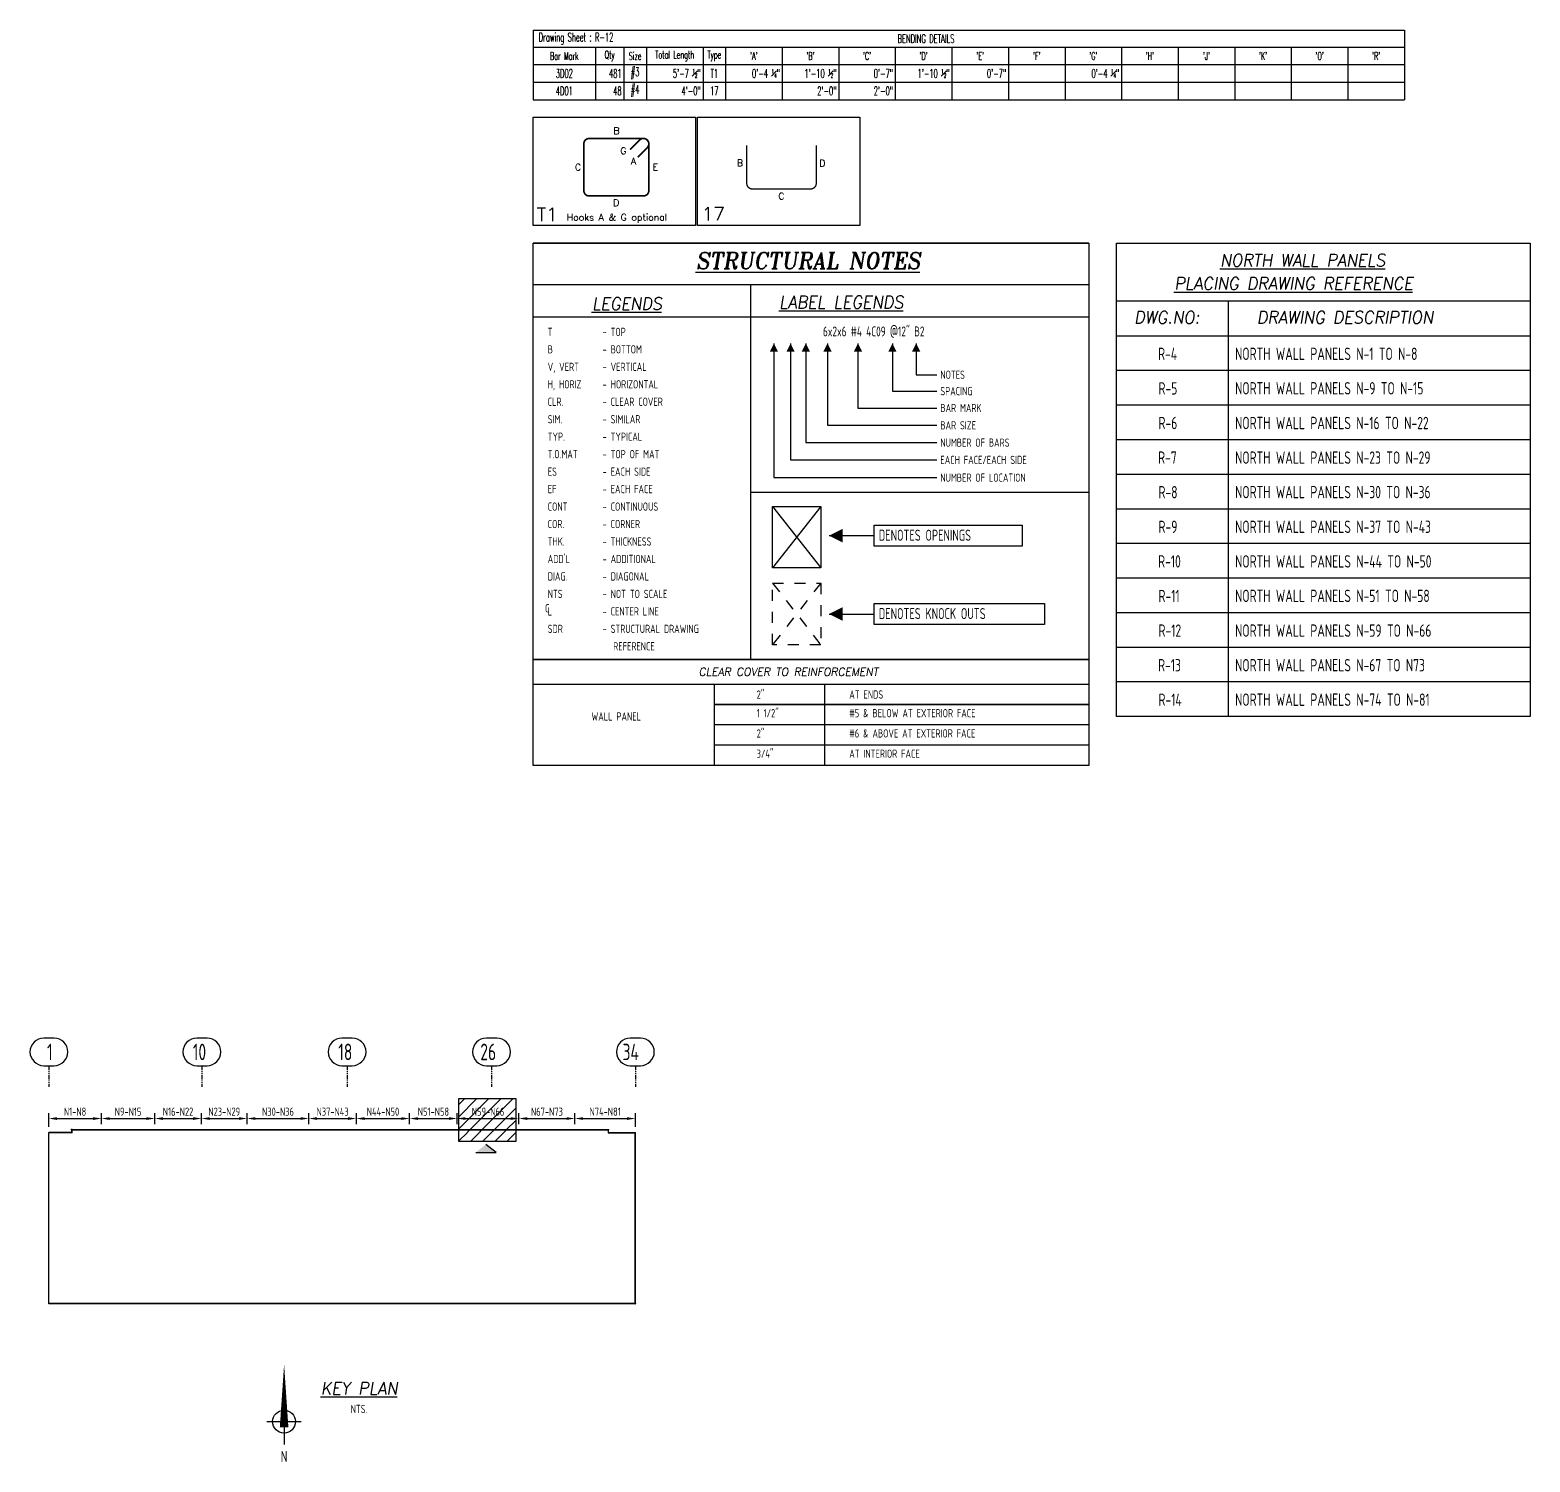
# Model space of a CAD drawing. Header units: inches. Extents: x -3675 to 33171, y -2273 to 1837.
# Drawn here: x 32372.3 to 32781.6, y 351.1 to 741.6 of the extents above; entities that cross this region are included whole.
import ezdxf
from ezdxf.enums import TextEntityAlignment as Align

# ---------------------------------------------------------------- set-up
doc = ezdxf.new("R2010")
doc.units = ezdxf.units.IN
doc.header["$MEASUREMENT"] = 0
doc.linetypes.add('HIDDEN', pattern=[6, 3, -3])
doc.linetypes.add('PHANTOM', pattern=[2.5, 1.25, -0.25, 0.25, -0.25, 0.25, -0.25])
doc.layers.get('0').update_dxf_attribs({"linetype": 'CONTINUOUS'})
doc.layers.get('Defpoints').update_dxf_attribs({"linetype": 'CONTINUOUS'})
for name, color, linetype in [('0-25', 7, 'CONTINUOUS'), ('0-25TEXT', 7, 'CONTINUOUS'), ('0-35', 3, 'CONTINUOUS'), ('0-35TEXT', 3, 'CONTINUOUS'), ('0-50', 10, 'CONTINUOUS'), ('BARLIST', 7, 'CONTINUOUS'), ('CADS-BAR-SKETCH', 7, 'CONTINUOUS'), ('GRID', 8, 'PHANTOM'), ('Hatch', 253, 'CONTINUOUS'), ('Hgblock', 7, 'CONTINUOUS'), ('hidden', 7, 'HIDDEN')]:
    doc.layers.add(name, color=color, linetype=linetype)
doc.styles.add('AR', font='ARCHQUIK.shx', dxfattribs={"width": 0.8})
doc.styles.add('ROMANS', font='romans.shx', dxfattribs={"width": 0.57})
doc.styles.add('ROMANT', font='romant')
doc.dimstyles.new('CADS_DIM_48', dxfattribs={"dimscale": 48, "dimtxt": 0.09375, "dimasz": 0.09375, "dimexe": 0.0625, "dimexo": 0.0625, "dimgap": 0.09375, "dimtad": 0, "dimtih": 1, "dimtoh": 1, "dimzin": 1, "dimdsep": 46, "dimlunit": 4, "dimtxsty": 'AR', "dimblk": 'CLOSED', "dimcen": 0.1875, "dimadec": 0, "dimazin": 0, "dimtfac": 1, "dimtofl": 0, "dimtmove": 0, "dimatfit": 1, "dimldrblk": 'DOTBLANK', "dimfxl": 1, "dimtzin": 0, "dimarcsym": 0})

# ---------------------------------------------------------------- blocks, each defined once
blk = doc.blocks.new('*D3142')
at = {"layer": '0-35', "color": 0, "lineweight": -2, "transparency": 16777216}
for p, q in [((32377.38, 442.46), (32377.38, 446.25)), ((32391.76, 443.24), (32391.76, 446.25)), ((32379.63, 444.75), (32389.51, 444.75))]:
    blk.add_line(p, q, dxfattribs=at)
at = {"layer": '0-35', "color": 0, "transparency": 16777216}
for points in [[(32379.63, 445.12), (32379.63, 444.37), (32377.38, 444.75)], [(32389.51, 445.12), (32389.51, 444.37), (32391.76, 444.75)]]:
    blk.add_solid(points, dxfattribs=at)
at = {"layer": 'Defpoints', "color": 0, "transparency": 16777216}
for p in [(32391.76, 444.75), (32377.38, 440.96), (32391.76, 441.74)]:
    blk.add_point(p, dxfattribs=at)
at = {"layer": '0-35', "color": 0, "transparency": 16777216, "insert": (32384.57, 446.62), "char_height": 2.25, "attachment_point": 5, "style": 'AR'}
blk.add_mtext('N1-N8', dxfattribs=at)
blk = doc.blocks.new('_DotBlank')
at = {"layer": '0-35', "color": 0, "lineweight": -2}
blk.add_line((-0.5, 0), (-1, 0), dxfattribs=at)
blk.add_circle((0, 0), 0.5, dxfattribs=at)
blk = doc.blocks.new('*D3143')
at = {"layer": '0-35', "color": 0, "lineweight": -2, "transparency": 16777216}
for p, q in [((32391.76, 443.24), (32391.76, 446.25)), ((32406.31, 443.24), (32406.31, 446.25)), ((32394.01, 444.75), (32404.06, 444.75))]:
    blk.add_line(p, q, dxfattribs=at)
at = {"layer": '0-35', "color": 0, "transparency": 16777216}
for points in [[(32394.01, 445.12), (32394.01, 444.37), (32391.76, 444.75)], [(32404.06, 445.12), (32404.06, 444.37), (32406.31, 444.75)]]:
    blk.add_solid(points, dxfattribs=at)
at = {"layer": 'Defpoints', "color": 0, "transparency": 16777216}
for p in [(32406.31, 444.75), (32391.76, 441.74), (32406.31, 441.74)]:
    blk.add_point(p, dxfattribs=at)
at = {"layer": '0-35', "color": 0, "transparency": 16777216, "insert": (32399.03, 446.62), "char_height": 2.25, "attachment_point": 5, "style": 'AR'}
blk.add_mtext('N9-N15', dxfattribs=at)
blk = doc.blocks.new('*D3144')
at = {"layer": '0-35', "color": 0, "lineweight": -2, "transparency": 16777216}
for p, q in [((32406.31, 443.24), (32406.31, 446.25)), ((32419.05, 443.24), (32419.05, 446.25)), ((32408.56, 444.75), (32416.8, 444.75))]:
    blk.add_line(p, q, dxfattribs=at)
at = {"layer": '0-35', "color": 0, "transparency": 16777216}
for points in [[(32408.56, 445.12), (32408.56, 444.37), (32406.31, 444.75)], [(32416.8, 445.12), (32416.8, 444.37), (32419.05, 444.75)]]:
    blk.add_solid(points, dxfattribs=at)
at = {"layer": 'Defpoints', "color": 0, "transparency": 16777216}
for p in [(32419.05, 444.75), (32406.31, 441.74), (32419.05, 441.74)]:
    blk.add_point(p, dxfattribs=at)
at = {"layer": '0-35', "color": 0, "transparency": 16777216, "insert": (32412.68, 446.62), "char_height": 2.25, "attachment_point": 5, "style": 'AR'}
blk.add_mtext('N16-N22', dxfattribs=at)
blk = doc.blocks.new('*D3145')
at = {"layer": '0-35', "color": 0, "lineweight": -2, "transparency": 16777216}
for p, q in [((32419.05, 443.24), (32419.05, 446.25)), ((32431.52, 443.24), (32431.52, 446.25)), ((32421.3, 444.75), (32429.27, 444.75))]:
    blk.add_line(p, q, dxfattribs=at)
at = {"layer": '0-35', "color": 0, "transparency": 16777216}
for points in [[(32421.3, 445.12), (32421.3, 444.37), (32419.05, 444.75)], [(32429.27, 445.12), (32429.27, 444.37), (32431.52, 444.75)]]:
    blk.add_solid(points, dxfattribs=at)
at = {"layer": 'Defpoints', "color": 0, "transparency": 16777216}
for p in [(32431.52, 444.75), (32419.05, 441.74), (32431.52, 441.74)]:
    blk.add_point(p, dxfattribs=at)
at = {"layer": '0-35', "color": 0, "transparency": 16777216, "insert": (32425.28, 446.62), "char_height": 2.25, "attachment_point": 5, "style": 'AR'}
blk.add_mtext('N23-N29', dxfattribs=at)
blk = doc.blocks.new('*D3146')
at = {"layer": '0-35', "color": 0, "lineweight": -2, "transparency": 16777216}
for p, q in [((32431.52, 443.24), (32431.52, 446.25)), ((32448.38, 443.24), (32448.38, 446.25)), ((32433.77, 444.75), (32446.13, 444.75))]:
    blk.add_line(p, q, dxfattribs=at)
at = {"layer": '0-35', "color": 0, "transparency": 16777216}
for points in [[(32433.77, 445.12), (32433.77, 444.37), (32431.52, 444.75)], [(32446.13, 445.12), (32446.13, 444.37), (32448.38, 444.75)]]:
    blk.add_solid(points, dxfattribs=at)
at = {"layer": 'Defpoints', "color": 0, "transparency": 16777216}
for p in [(32448.38, 444.75), (32431.52, 441.74), (32448.38, 441.74)]:
    blk.add_point(p, dxfattribs=at)
at = {"layer": '0-35', "color": 0, "transparency": 16777216, "insert": (32439.95, 446.62), "char_height": 2.25, "attachment_point": 5, "style": 'AR'}
blk.add_mtext('N30-N36', dxfattribs=at)
blk = doc.blocks.new('*D3147')
at = {"layer": '0-35', "color": 0, "lineweight": -2, "transparency": 16777216}
for p, q in [((32448.38, 443.24), (32448.38, 446.25)), ((32461.33, 443.24), (32461.33, 446.25)), ((32450.63, 444.75), (32459.08, 444.75))]:
    blk.add_line(p, q, dxfattribs=at)
at = {"layer": '0-35', "color": 0, "transparency": 16777216}
for points in [[(32450.63, 445.12), (32450.63, 444.37), (32448.38, 444.75)], [(32459.08, 445.12), (32459.08, 444.37), (32461.33, 444.75)]]:
    blk.add_solid(points, dxfattribs=at)
at = {"layer": 'Defpoints', "color": 0, "transparency": 16777216}
for p in [(32461.33, 444.75), (32448.38, 441.74), (32461.33, 441.74)]:
    blk.add_point(p, dxfattribs=at)
at = {"layer": '0-35', "color": 0, "transparency": 16777216, "insert": (32454.85, 446.62), "char_height": 2.25, "attachment_point": 5, "style": 'AR'}
blk.add_mtext('N37-N43', dxfattribs=at)
blk = doc.blocks.new('*D3148')
at = {"layer": '0-35', "color": 0, "lineweight": -2, "transparency": 16777216}
for p, q in [((32461.33, 443.24), (32461.33, 446.25)), ((32475.88, 443.24), (32475.88, 446.25)), ((32463.58, 444.75), (32473.63, 444.75))]:
    blk.add_line(p, q, dxfattribs=at)
at = {"layer": '0-35', "color": 0, "transparency": 16777216}
for points in [[(32463.58, 445.12), (32463.58, 444.37), (32461.33, 444.75)], [(32473.63, 445.12), (32473.63, 444.37), (32475.88, 444.75)]]:
    blk.add_solid(points, dxfattribs=at)
at = {"layer": 'Defpoints', "color": 0, "transparency": 16777216}
for p in [(32475.88, 444.75), (32461.33, 441.74), (32475.88, 441.74)]:
    blk.add_point(p, dxfattribs=at)
at = {"layer": '0-35', "color": 0, "transparency": 16777216, "insert": (32468.6, 446.62), "char_height": 2.25, "attachment_point": 5, "style": 'AR'}
blk.add_mtext('N44-N50', dxfattribs=at)
blk = doc.blocks.new('*D3149')
at = {"layer": '0-35', "color": 0, "lineweight": -2, "transparency": 16777216}
for p, q in [((32475.88, 443.24), (32475.88, 446.25)), ((32488.83, 443.24), (32488.83, 446.25)), ((32478.13, 444.75), (32486.58, 444.75))]:
    blk.add_line(p, q, dxfattribs=at)
at = {"layer": '0-35', "color": 0, "transparency": 16777216}
for points in [[(32478.13, 445.12), (32478.13, 444.37), (32475.88, 444.75)], [(32486.58, 445.12), (32486.58, 444.37), (32488.83, 444.75)]]:
    blk.add_solid(points, dxfattribs=at)
at = {"layer": 'Defpoints', "color": 0, "transparency": 16777216}
for p in [(32488.83, 444.75), (32475.88, 441.74), (32488.83, 441.74)]:
    blk.add_point(p, dxfattribs=at)
at = {"layer": '0-35', "color": 0, "transparency": 16777216, "insert": (32482.36, 446.62), "char_height": 2.25, "attachment_point": 5, "style": 'AR'}
blk.add_mtext('N51-N58', dxfattribs=at)
blk = doc.blocks.new('*D3150')
at = {"layer": '0-35', "color": 0, "lineweight": -2, "transparency": 16777216}
for p, q in [((32488.83, 443.24), (32488.83, 446.25)), ((32505.7, 443.25), (32505.7, 446.25)), ((32491.08, 444.75), (32503.45, 444.75))]:
    blk.add_line(p, q, dxfattribs=at)
at = {"layer": '0-35', "color": 0, "transparency": 16777216}
for points in [[(32491.08, 445.12), (32491.08, 444.37), (32488.83, 444.75)], [(32503.45, 445.12), (32503.45, 444.37), (32505.7, 444.75)]]:
    blk.add_solid(points, dxfattribs=at)
at = {"layer": 'Defpoints', "color": 0, "transparency": 16777216}
for p in [(32505.7, 444.75), (32488.83, 441.74), (32505.7, 441.75)]:
    blk.add_point(p, dxfattribs=at)
at = {"layer": '0-35', "color": 0, "transparency": 16777216, "insert": (32497.27, 446.62), "char_height": 2.25, "attachment_point": 5, "style": 'AR'}
blk.add_mtext('N59-N66', dxfattribs=at)
blk = doc.blocks.new('*D3151')
at = {"layer": '0-35', "color": 0, "lineweight": -2, "transparency": 16777216}
for p, q in [((32505.7, 443.25), (32505.7, 446.25)), ((32520.96, 443.24), (32520.96, 446.25)), ((32507.95, 444.75), (32518.71, 444.75))]:
    blk.add_line(p, q, dxfattribs=at)
at = {"layer": '0-35', "color": 0, "transparency": 16777216}
for points in [[(32507.95, 445.12), (32507.95, 444.37), (32505.7, 444.75)], [(32518.71, 445.12), (32518.71, 444.37), (32520.96, 444.75)]]:
    blk.add_solid(points, dxfattribs=at)
at = {"layer": 'Defpoints', "color": 0, "transparency": 16777216}
for p in [(32520.96, 444.75), (32505.7, 441.75), (32520.96, 441.74)]:
    blk.add_point(p, dxfattribs=at)
at = {"layer": '0-35', "color": 0, "transparency": 16777216, "insert": (32513.33, 446.62), "char_height": 2.25, "attachment_point": 5, "style": 'AR'}
blk.add_mtext('N67-N73', dxfattribs=at)
blk = doc.blocks.new('*U3043')
at = {"layer": 'Hgblock', "color": 3}
for p, q in [((-0.375, 0), (0.375, 0)), ((0, 0), (0, -0.5))]:
    blk.add_line(p, q, dxfattribs=at)
blk.add_lwpolyline([(0, 1.25, 0, 0.187, 0), (0, -0.125, 0.187, 0.187, 0)], format="xyseb", dxfattribs=at)
blk.add_circle((0, 0), 0.25, dxfattribs=at)
at = {"layer": 'Hgblock', "color": 3, "style": 'AR', "width": 0.8}
blk.add_text('N', height=0.244, dxfattribs=at).set_placement((0, -0.761), align=Align.MIDDLE)
blk = doc.blocks.new('*D3152')
at = {"layer": '0-35', "color": 0, "lineweight": -2, "transparency": 16777216}
for p, q in [((32520.96, 443.25), (32520.96, 446.25)), ((32537.47, 442.46), (32537.47, 446.25)), ((32523.21, 444.75), (32535.22, 444.75))]:
    blk.add_line(p, q, dxfattribs=at)
at = {"layer": '0-35', "color": 0, "transparency": 16777216}
for points in [[(32523.21, 445.12), (32523.21, 444.37), (32520.96, 444.75)], [(32535.22, 445.12), (32535.22, 444.37), (32537.47, 444.75)]]:
    blk.add_solid(points, dxfattribs=at)
at = {"layer": 'Defpoints', "color": 0, "transparency": 16777216}
for p in [(32537.47, 444.75), (32520.96, 441.75), (32537.47, 440.96)]:
    blk.add_point(p, dxfattribs=at)
at = {"layer": '0-35', "color": 0, "transparency": 16777216, "insert": (32529.22, 446.62), "char_height": 2.25, "attachment_point": 5, "style": 'AR'}
blk.add_mtext('N74-N81', dxfattribs=at)
blk = doc.blocks.new('leadrblk')
blk.add_lwpolyline([(0, 0, 0, 1, 0), (1, 0, 1, 1, 0)], format="xyseb")
blk = doc.blocks.new('A$C2A293661')
at = {"layer": '0-35TEXT', "style": 'AR', "width": 0.8}
for s, p in [('C', (-0.72, 0.84)), ('L', (0, 0))]:
    blk.add_text(s, height=2.25, dxfattribs=at).set_placement(p)
blk = doc.blocks.new('*T3257')
at = {"layer": 'BARLIST', "color": 0, "linetype": 'ByBlock', "lineweight": -2, "transparency": 16777216}
for p, q in [((0, 0), (237.77, 0)), ((0, 0), (0, -19.01)), ((237.77, 0), (237.77, -19.01)), ((0, -4.72), (237.77, -4.72)), ((17.01, -4.72), (17.01, -19.01)), ((24.73, -4.72), (24.73, -19.01)), ((30.91, -4.72), (30.91, -19.01)), ((46.35, -4.72), (46.35, -19.01)), ((52.52, -4.72), (52.52, -19.01)), ((67.96, -4.72), (67.96, -19.01)), ((83.4, -4.72), (83.4, -19.01)), ((98.83, -4.72), (98.83, -19.01)), ((114.27, -4.72), (114.27, -19.01)), ((129.71, -4.72), (129.71, -19.01)), ((145.15, -4.72), (145.15, -19.01)), ((160.58, -4.72), (160.58, -19.01)), ((176.02, -4.72), (176.02, -19.01)), ((191.46, -4.72), (191.46, -19.01)), ((206.89, -4.72), (206.89, -19.01)), ((222.33, -4.72), (222.33, -19.01)), ((0, -9.45), (237.77, -9.45)), ((0, -14.23), (237.77, -14.23)), ((0, -19.01), (237.77, -19.01))]:
    blk.add_line(p, q, dxfattribs=at)
at = {"layer": 'BARLIST', "color": 0, "transparency": 16777216, "style": 'ROMANS'}
for s, insert, char_height, width, attachment_point in [(' Drawing Sheet : R-12', (0.59, -2.36), 2.3622, 97.6535, 4), ('BENDING DETAILS', (99.43, -2.36), 2.3622, 137.752, 4), ('Bar Mark', (8.5, -7.09), 2.126, 15.8268, 5), ('Qty', (20.87, -7.09), 2.126, 6.5433, 5), ('Size', (27.82, -7.09), 2.126, 4.9961, 5), ('Total Length', (38.63, -7.09), 2.126, 14.2559, 5), ('Type', (49.44, -7.09), 2.126, 4.9961, 5), ("'A'", (60.24, -7.09), 2.126, 14.2559, 5), ("'B'", (75.68, -7.09), 2.126, 14.2559, 5), ("'C'", (91.12, -7.09), 2.126, 14.2559, 5), ("'D'", (106.55, -7.09), 2.126, 14.2559, 5), ("'E'", (121.99, -7.09), 2.126, 14.2559, 5), ("'F'", (137.43, -7.09), 2.126, 14.2559, 5), ("'G'", (152.86, -7.09), 2.126, 14.2559, 5), ("'H'", (168.3, -7.09), 2.126, 14.2559, 5), ("'J'", (183.74, -7.09), 2.126, 14.2559, 5), ("'K'", (199.18, -7.09), 2.126, 14.2559, 5), ("'O'", (214.61, -7.09), 2.126, 14.2559, 5), ("'R'", (230.05, -7.09), 2.126, 14.2559, 5), ('3D02', (8.5, -11.84), 2.362, 15.8268, 5), ('481', (24.14, -11.84), 2.362, 6.5433, 6), ('#3', (27.82, -11.84), 2.362, 4.9961, 5), ('5\'-7 {\\H0.5x;\\S1#2;}"', (45.76, -11.84), 2.3622, 14.2559, 6), ('T1', (49.44, -11.84), 2.362, 4.9961, 5), ('0\'-4 {\\H0.5x;\\S1#4;}"', (67.37, -11.84), 2.3622, 14.2559, 6), ('1\'-10 {\\H0.5x;\\S1#2;}"', (82.81, -11.84), 2.3622, 14.2559, 6), ('0\'-7"', (98.24, -11.84), 2.362, 14.2559, 6), ('1\'-10 {\\H0.5x;\\S1#2;}"', (113.68, -11.84), 2.3622, 14.2559, 6), ('0\'-7"', (129.12, -11.84), 2.362, 14.2559, 6), ('0\'-4 {\\H0.5x;\\S1#4;}"', (159.99, -11.84), 2.3622, 14.2559, 6), ('4D01', (8.5, -16.62), 2.362, 15.8268, 5), ('48', (24.14, -16.62), 2.362, 6.5433, 6), ('#4', (27.82, -16.62), 2.362, 4.9961, 5), ('4\'-0"', (45.76, -16.62), 2.362, 14.2559, 6), ('17', (49.44, -16.62), 2.362, 4.9961, 5), ('2\'-0"', (82.81, -16.62), 2.362, 14.2559, 6), ('2\'-0"', (98.24, -16.62), 2.362, 14.2559, 6)]:
    blk.add_mtext(s, dxfattribs=dict(at, insert=insert, char_height=char_height, width=width, attachment_point=attachment_point))
blk = doc.blocks.new('T1')
at = {"layer": 'CADS-BAR-SKETCH'}
blk.add_lwpolyline([(0, 0), (0, 1), (1.5, 1), (1.5, 0)], close=True, dxfattribs=at)
at = {"layer": 'CADS-BAR-SKETCH', "const_width": 0.0156}
for points in [[(0.468, 0.754, -0.414214), (0.518, 0.804, 0.414214), (0.468, 0.754), (0.468, 0.323, 0.414214), (0.518, 0.273), (1.019, 0.273, 0.414214), (1.069, 0.323), (1.069, 0.754, 0.668179), (0.983, 0.789), (0.896, 0.702)], [(0.966, 0.631), (1.054, 0.719, 0.668179), (1.019, 0.804), (0.518, 0.804)]]:
    blk.add_lwpolyline(points, format="xyb", dxfattribs=at)
at = {"layer": 'CADS-BAR-SKETCH', "style": 'ROMANS'}
for s, height, p in [('B', 0.0625, (0.742, 0.844)), ('G', 0.0625, (0.806, 0.659)), ('C', 0.0625, (0.386, 0.508)), ('A', 0.0625, (0.903, 0.563)), ('E', 0.0625, (1.103, 0.508)), ('T1', 0.125, (0.033, 0.039)), ('D', 0.0625, (0.739, 0.179)), ('Hooks A & G optional', 0.0625, (0.311, 0.045))]:
    blk.add_text(s, height=height, dxfattribs=at).set_placement(p)
blk = doc.blocks.new('17')
at = {"layer": 'CADS-BAR-SKETCH'}
blk.add_lwpolyline([(0, 0), (0, 1), (1.5, 1), (1.5, 0)], close=True, dxfattribs=at)
at = {"layer": 'CADS-BAR-SKETCH', "const_width": 0.0125}
blk.add_lwpolyline([(0.454, 0.741), (0.454, 0.388, 0.414214), (0.504, 0.338), (1.046, 0.338, 0.414214), (1.096, 0.388), (1.096, 0.741)], format="xyb", dxfattribs=at)
at = {"layer": 'CADS-BAR-SKETCH', "style": 'ROMANS'}
for s, height, p in [('B', 0.0625, (0.363, 0.547)), ('D', 0.0625, (1.125, 0.544)), ('C', 0.0625, (0.746, 0.24)), ('17', 0.125, (0.037, 0.045))]:
    blk.add_text(s, height=height, dxfattribs=at).set_placement(p)
blk = doc.blocks.new('*T3258')
at = {"layer": 'BARLIST', "color": 0, "transparency": 16777216, "xscale": 29.52755949857756, "yscale": 29.52755949857756, "zscale": 29.52755949857756}
for name, p in [('T1', (0.3, -29.53, 0)), ('17', (45.18, -29.53, 0))]:
    blk.add_blockref(name, p, dxfattribs=at)

msp = doc.modelspace()

# ---------------------------------------------------------------- hatches: boundary and pattern name
at = {"layer": '0-25TEXT'}
msp.add_hatch(color=256, dxfattribs=at).paths.add_polyline_path([(32499.51875, 435.50548), (32496.70632, 437.66542), (32493.89389, 435.50548)])
at = {"layer": 'Hatch'}
h = msp.add_hatch(dxfattribs=at)
h.set_pattern_fill('ANSI31', color=256, scale=18.75)
h.set_pattern_definition([(45, (22476.9233, -41.0423), (-1.6572815, 1.6572815), [])])
h.paths.add_polyline_path([(32489.26208, 450.18602), (32489.26208, 440.96012), (32489.33067, 440.96012), (32495.58773, 440.96012), (32495.58773, 441.67575), (32495.38565, 441.67575), (32495.38565, 441.74434), (32504.83455, 441.74434), (32504.83455, 450.18602)])
h.paths.add_polyline_path([(32495.65633, 441.67575), (32495.65633, 440.89153), (32489.33067, 440.89153), (32489.33067, 438.50691), (32504.83455, 438.50691), (32504.83455, 441.67575)])

# ---------------------------------------------------------------- linework, layer by layer
at = {"layer": '0-25'}
for points in [[(32588.04936, 611.70306), (32574.91049, 594.90671)], [(32574.91049, 611.70306), (32588.04936, 594.90671)]]:
    msp.add_lwpolyline(points, dxfattribs=at)
at = {"layer": '0-25TEXT'}
for p, q in [((32493.89389, 435.50548), (32499.51875, 435.50548)), ((32499.51875, 435.50548), (32496.70632, 437.66542))]:
    msp.add_line(p, q, dxfattribs=at)
for points in [[(32575.27086, 656.15789), (32575.27086, 619.54895), (32619.69489, 619.54895)], [(32579.82147, 656.15789), (32579.82147, 624.38693), (32619.69489, 624.38693)], [(32583.98488, 656.15789), (32583.98488, 629.10564), (32619.69489, 629.10564)], [(32589.89101, 656.15789), (32589.89101, 633.82434), (32619.69489, 633.82434)], [(32598.21784, 656.15789), (32598.21784, 638.54305), (32619.69489, 638.54305)], [(32607.60962, 656.15789), (32607.60962, 643.14252), (32619.69489, 643.14252)], [(32614.0967, 656.15789), (32614.0967, 647.62272), (32619.69489, 647.62272)], [(32590.30825, 603.73073), (32602.60883, 603.73073)], [(32590.30825, 582.3538), (32602.60883, 582.3538)], [(32590.30825, 582.3538), (32602.60883, 582.3538)]]:
    msp.add_lwpolyline(points, dxfattribs=at)
at = {"layer": '0-35'}
for p, q in [((32377.37597, 440.96012), (32377.37597, 440.89153)), ((32383.70162, 440.96012), (32377.37597, 440.96012)), ((32377.37597, 440.89153), (32377.37597, 440.96012)), ((32377.37597, 440.96012), (32377.44457, 440.96012)), ((32377.37597, 394.21944), (32377.37597, 440.96012)), ((32383.77022, 440.89153), (32377.37597, 440.89153)), ((32377.37597, 438.82994), (32377.44457, 438.82994)), ((32377.44457, 394.21944), (32377.44457, 440.96012)), ((32379.50893, 440.96012), (32379.50893, 440.89153)), ((32381.63911, 440.96012), (32381.63911, 440.89153)), ((32383.77022, 441.74434), (32383.49954, 441.74434)), ((32383.49954, 441.74434), (32530.20019, 441.74434)), ((32383.49954, 441.67575), (32383.49954, 441.74434)), ((32383.49954, 441.74434), (32383.49954, 441.67575)), ((32383.49954, 441.67575), (32383.70162, 441.67575)), ((32383.70162, 440.96012), (32383.70162, 441.67575)), ((32383.77022, 440.89153), (32383.77022, 441.67575)), ((32383.77022, 441.67575), (32530.00182, 441.67575)), ((32383.77022, 440.89153), (32383.77022, 440.96012)), ((32385.40978, 441.74434), (32385.40978, 441.67575)), ((32385.41003, 441.74434), (32385.41003, 441.67575)), ((32387.31774, 441.74434), (32387.31774, 441.67575)), ((32387.31774, 441.74434), (32387.31774, 441.67575)), ((32389.44792, 441.74434), (32389.44792, 441.67575)), ((32389.44792, 441.74434), (32389.44792, 441.67575)), ((32391.75608, 441.74434), (32391.75608, 441.67575)), ((32394.06424, 441.74434), (32394.06424, 441.67575)), ((32396.3724, 441.74434), (32396.3724, 441.67575)), ((32398.68055, 441.74434), (32398.68055, 441.67575)), ((32399.38691, 441.74434), (32399.38691, 441.67575)), ((32401.69507, 441.74434), (32401.69507, 441.67575)), ((32404.00322, 441.74434), (32404.00322, 441.67575)), ((32406.31138, 441.74434), (32406.31138, 441.67575)), ((32408.61954, 441.74434), (32408.61954, 441.67575)), ((32409.32589, 441.74434), (32409.32589, 441.67575)), ((32411.63405, 441.74434), (32411.63405, 441.67575)), ((32413.94221, 441.74434), (32413.94221, 441.67575)), ((32416.25037, 441.74434), (32416.25037, 441.67575)), ((32418.33606, 441.74434), (32418.33606, 441.67575)), ((32419.04519, 441.74434), (32419.04519, 441.67575)), ((32421.5786, 441.74434), (32421.5786, 441.67575)), ((32421.5786, 441.67575), (32421.5786, 441.74434)), ((32423.88676, 441.67575), (32423.88676, 441.74434)), ((32426.19492, 441.67575), (32426.19492, 441.74434)), ((32428.50308, 441.67575), (32428.50308, 441.74434)), ((32429.20943, 441.67575), (32429.20943, 441.74434)), ((32431.51759, 441.67575), (32431.51759, 441.74434)), ((32433.82575, 441.67575), (32433.82575, 441.74434)), ((32436.13391, 441.67575), (32436.13391, 441.74434)), ((32438.44207, 441.67575), (32438.44207, 441.74434)), ((32439.14842, 441.67575), (32439.14842, 441.74434)), ((32441.45658, 441.67575), (32441.45658, 441.74434)), ((32443.76474, 441.67575), (32443.76474, 441.74434)), ((32446.0729, 441.67575), (32446.0729, 441.74434)), ((32448.38105, 441.67575), (32448.38105, 441.74434)), ((32449.08741, 441.67575), (32449.08741, 441.74434)), ((32451.39557, 441.67575), (32451.39557, 441.74434)), ((32453.69909, 441.67575), (32453.69909, 441.74434)), ((32456.00261, 441.67575), (32456.00261, 441.74434)), ((32458.31077, 441.67575), (32458.31077, 441.74434)), ((32459.01712, 441.67575), (32459.01712, 441.74434)), ((32461.32528, 441.67575), (32461.32528, 441.74434)), ((32463.63344, 441.67575), (32463.63344, 441.74434)), ((32465.9416, 441.67575), (32465.9416, 441.74434)), ((32468.24976, 441.67575), (32468.24976, 441.74434)), ((32468.95611, 441.67575), (32468.95611, 441.74434)), ((32471.26427, 441.67575), (32471.26427, 441.74434)), ((32473.57243, 441.67575), (32473.57243, 441.74434)), ((32475.88059, 441.67575), (32475.88059, 441.74434)), ((32478.18875, 441.67575), (32478.18875, 441.74434)), ((32478.8951, 441.67575), (32478.8951, 441.74434)), ((32481.20326, 441.67575), (32481.20326, 441.74434)), ((32483.51142, 441.67575), (32483.51142, 441.74434)), ((32485.81958, 441.67575), (32485.81958, 441.74434)), ((32488.12774, 441.67575), (32488.12774, 441.74434)), ((32488.83409, 441.67575), (32488.83409, 441.74434)), ((32491.14225, 441.67575), (32491.14225, 441.74434)), ((32493.45319, 441.67575), (32493.45319, 441.74434)), ((32495.76413, 441.67575), (32495.76413, 441.74434)), ((32498.07229, 441.67575), (32498.07229, 441.74434)), ((32498.77864, 441.67575), (32498.77864, 441.74434)), ((32501.0868, 441.67575), (32501.0868, 441.74434)), ((32503.39496, 441.67575), (32503.39496, 441.74434)), ((32505.70311, 441.67575), (32505.70311, 441.74434)), ((32508.01127, 441.67575), (32508.01127, 441.74434)), ((32508.71763, 441.67575), (32508.71763, 441.74434)), ((32511.02578, 441.67575), (32511.02578, 441.74434)), ((32513.33394, 441.67575), (32513.33394, 441.74434)), ((32515.6421, 441.67575), (32515.6421, 441.74434)), ((32517.95026, 441.67575), (32517.95026, 441.74434)), ((32518.65661, 441.67575), (32518.65661, 441.74434)), ((32520.96477, 441.67575), (32520.96477, 441.74434)), ((32523.27293, 441.67575), (32523.27293, 441.74434)), ((32525.58109, 441.67575), (32525.58109, 441.74434)), ((32527.88925, 441.67575), (32527.88925, 441.74434)), ((32530.00182, 441.67575), (32530.00182, 440.89153)), ((32530.00182, 440.89153), (32537.39149, 440.89153)), ((32530.07041, 441.67575), (32530.20019, 441.67575)), ((32530.07041, 441.67575), (32530.07041, 440.96012)), ((32530.07041, 440.96012), (32537.39149, 440.96012)), ((32530.20019, 441.67575), (32530.20019, 441.74434)), ((32532.64942, 440.96012), (32532.64942, 440.89153)), ((32534.7796, 440.96012), (32534.7796, 440.89153)), ((32537.39149, 440.89153), (32537.39149, 440.96012)), ((32537.39839, 394.21944), (32537.39839, 440.96164)), ((32537.39839, 440.96164), (32537.46698, 440.96164)), ((32537.39839, 439.1127), (32537.39839, 439.04411)), ((32537.39839, 439.04411), (32537.39839, 439.1127)), ((32537.39839, 439.1127), (32537.46698, 439.1127)), ((32537.46698, 394.21944), (32537.46698, 440.96164)), ((32377.37597, 436.69976), (32377.44457, 436.69976)), ((32377.37597, 434.56958), (32377.44457, 434.56958)), ((32537.39839, 437.53956), (32537.46698, 437.53956)), ((32537.39839, 436.24283), (32537.46698, 436.24283)), ((32537.39839, 434.56958), (32537.46698, 434.56958)), ((32377.37597, 432.4394), (32377.44457, 432.4394)), ((32377.37597, 430.30922), (32377.44457, 430.30922)), ((32537.39839, 432.4394), (32537.46698, 432.4394)), ((32537.39839, 430.30922), (32537.46698, 430.30922)), ((32377.37597, 428.17904), (32377.44457, 428.17904)), ((32377.37597, 426.04886), (32377.44457, 426.04886)), ((32537.39839, 428.17904), (32537.46698, 428.17904)), ((32537.39839, 426.04886), (32537.46698, 426.04886)), ((32377.37597, 423.91868), (32377.44457, 423.91868)), ((32377.37597, 421.7885), (32377.44457, 421.7885)), ((32537.39839, 423.91868), (32537.46698, 423.91868)), ((32537.39839, 421.7885), (32537.46698, 421.7885)), ((32377.37597, 419.65832), (32377.44457, 419.65832)), ((32377.37597, 417.52814), (32377.44457, 417.52814)), ((32537.39839, 419.65832), (32537.46698, 419.65832)), ((32537.39839, 417.52814), (32537.46698, 417.52814)), ((32377.37597, 415.39796), (32377.44457, 415.39796)), ((32537.39839, 415.39796), (32537.46698, 415.39796)), ((32377.37597, 413.26778), (32377.44457, 413.26778)), ((32377.37597, 411.1376), (32377.44457, 411.1376)), ((32537.39839, 413.26778), (32537.46698, 413.26778)), ((32537.39839, 411.1376), (32537.46698, 411.1376)), ((32377.37597, 409.00742), (32377.44457, 409.00742)), ((32377.37597, 406.87724), (32377.44457, 406.87724)), ((32537.39839, 409.00742), (32537.46698, 409.00742)), ((32537.39839, 406.87724), (32537.46698, 406.87724)), ((32377.37597, 404.74706), (32377.44457, 404.74706)), ((32377.37597, 402.61688), (32377.44457, 402.61688)), ((32537.39839, 404.74706), (32537.46698, 404.74706)), ((32537.39839, 402.61688), (32537.46698, 402.61688)), ((32377.37597, 400.4867), (32377.44457, 400.4867)), ((32377.37597, 398.35652), (32377.44457, 398.35652)), ((32537.39839, 400.4867), (32537.46698, 400.4867)), ((32537.39839, 398.35652), (32537.46698, 398.35652)), ((32377.37597, 396.22634), (32377.44457, 396.22634)), ((32537.46698, 394.28804), (32377.37597, 394.28804)), ((32377.37597, 394.28804), (32377.37597, 394.21944)), ((32537.46698, 394.21944), (32377.37597, 394.21944)), ((32377.37597, 394.21944), (32377.44457, 394.21944)), ((32378.90918, 394.28804), (32378.90918, 394.21944)), ((32380.44239, 394.28804), (32380.44239, 394.21944)), ((32382.75055, 394.28804), (32382.75055, 394.21944)), ((32385.05871, 394.28804), (32385.05871, 394.21944)), ((32385.76506, 394.28804), (32385.76506, 394.21944)), ((32388.07322, 394.28804), (32388.07322, 394.21944)), ((32390.38721, 394.28804), (32390.38721, 394.21944)), ((32392.69537, 394.28804), (32392.69537, 394.21944)), ((32395.00353, 394.28804), (32395.00353, 394.21944)), ((32395.70988, 394.28804), (32395.70988, 394.21944)), ((32398.01804, 394.28804), (32398.01804, 394.21944)), ((32400.3262, 394.28804), (32400.3262, 394.21944)), ((32402.63435, 394.28804), (32402.63435, 394.21944)), ((32404.94251, 394.28804), (32404.94251, 394.21944)), ((32405.64887, 394.28804), (32405.64887, 394.21944)), ((32407.95702, 394.28804), (32407.95702, 394.21944)), ((32410.26518, 394.28804), (32410.26518, 394.21944)), ((32412.57334, 394.28804), (32412.57334, 394.21944)), ((32414.8815, 394.28804), (32414.8815, 394.21944)), ((32415.58785, 394.28804), (32415.58785, 394.21944)), ((32417.89601, 394.28804), (32417.89601, 394.21944)), ((32420.20417, 394.28804), (32420.20417, 394.21944)), ((32422.51233, 394.28804), (32422.51233, 394.21944)), ((32424.82049, 394.28804), (32424.82049, 394.21944)), ((32425.52684, 394.28804), (32425.52684, 394.21944)), ((32427.835, 394.28804), (32427.835, 394.21944)), ((32430.14316, 394.28804), (32430.14316, 394.21944)), ((32432.45132, 394.28804), (32432.45132, 394.21944)), ((32434.75948, 394.28804), (32434.75948, 394.21944)), ((32435.46583, 394.28804), (32435.46583, 394.21944)), ((32437.77399, 394.28804), (32437.77399, 394.21944)), ((32440.08215, 394.28804), (32440.08215, 394.21944)), ((32442.3903, 394.28804), (32442.3903, 394.21944)), ((32444.69846, 394.28804), (32444.69846, 394.21944)), ((32445.40482, 394.28804), (32445.40482, 394.21944)), ((32447.71297, 394.28804), (32447.71297, 394.21944)), ((32450.02113, 394.28804), (32450.02113, 394.21944)), ((32452.32929, 394.28804), (32452.32929, 394.21944)), ((32454.63745, 394.28804), (32454.63745, 394.21944)), ((32455.3438, 394.28804), (32455.3438, 394.21944)), ((32457.65196, 394.28804), (32457.65196, 394.21944)), ((32459.96012, 394.28804), (32459.96012, 394.21944)), ((32462.26828, 394.28804), (32462.26828, 394.21944)), ((32464.57644, 394.28804), (32464.57644, 394.21944)), ((32465.28279, 394.28804), (32465.28279, 394.21944)), ((32467.59095, 394.28804), (32467.59095, 394.21944)), ((32469.89911, 394.28804), (32469.89911, 394.21944)), ((32472.20727, 394.28804), (32472.20727, 394.21944)), ((32474.51543, 394.28804), (32474.51543, 394.21944)), ((32475.22178, 394.28804), (32475.22178, 394.21944)), ((32477.52994, 394.28804), (32477.52994, 394.21944)), ((32479.8381, 394.28804), (32479.8381, 394.21944)), ((32482.14626, 394.28804), (32482.14626, 394.21944)), ((32484.45441, 394.28804), (32484.45441, 394.21944)), ((32485.16077, 394.28804), (32485.16077, 394.21944)), ((32487.46893, 394.28804), (32487.46893, 394.21944)), ((32489.77708, 394.28804), (32489.77708, 394.21944)), ((32492.08524, 394.28804), (32492.08524, 394.21944)), ((32494.61866, 394.28804), (32494.61866, 394.21944)), ((32495.32501, 394.28804), (32495.32501, 394.21944)), ((32497.41348, 394.28804), (32497.41348, 394.21944)), ((32499.72163, 394.28804), (32499.72163, 394.21944)), ((32502.02979, 394.28804), (32502.02979, 394.21944)), ((32504.33795, 394.28804), (32504.33795, 394.21944)), ((32505.0443, 394.28804), (32505.0443, 394.21944)), ((32507.35246, 394.28804), (32507.35246, 394.21944)), ((32509.66062, 394.28804), (32509.66062, 394.21944)), ((32511.96878, 394.28804), (32511.96878, 394.21944)), ((32514.27694, 394.28804), (32514.27694, 394.21944)), ((32514.98329, 394.28804), (32514.98329, 394.21944)), ((32517.29145, 394.28804), (32517.29145, 394.21944)), ((32519.59961, 394.28804), (32519.59961, 394.21944)), ((32521.90777, 394.28804), (32521.90777, 394.21944)), ((32524.21593, 394.28804), (32524.21593, 394.21944)), ((32526.52409, 394.28804), (32526.52409, 394.21944)), ((32528.83225, 394.28804), (32528.83225, 394.21944)), ((32531.1404, 394.28804), (32531.1404, 394.21944)), ((32533.44856, 394.28804), (32533.44856, 394.21944)), ((32535.45916, 394.28804), (32535.45916, 394.21944)), ((32537.39839, 396.22634), (32537.46698, 396.22634)), ((32537.39839, 394.21944), (32537.46698, 394.21944)), ((32537.46698, 394.28804), (32537.46698, 394.21944))]:
    msp.add_line(p, q, dxfattribs=at)
for points in [[(32574.91049, 611.70306), (32588.04936, 611.70306), (32588.04936, 594.90671), (32574.91049, 594.90671)], [(32504.83455, 438.50691), (32489.26208, 438.50691), (32489.26208, 450.18602), (32504.83455, 450.18602)]]:
    msp.add_lwpolyline(points, close=True, dxfattribs=at)
at = {"layer": '0-35', "color": 1}
for points in [[(32509.57658, 541.06529), (32509.57658, 569.94839), (32661.24191, 569.94839), (32661.24191, 541.06529)], [(32558.97365, 557.64232), (32661.24191, 557.64232)], [(32661.24191, 557.64232), (32558.97365, 557.64232)], [(32661.24191, 552.11664), (32558.97365, 552.11664)], [(32661.24191, 546.59097), (32558.97365, 546.59097)], [(32661.24191, 541.06529), (32509.57658, 541.06529)]]:
    msp.add_lwpolyline(points, dxfattribs=at)
at = {"layer": '0-50'}
for p, q in [((32661.24191, 683.5434), (32509.57658, 683.5434)), ((32661.24191, 672.10669), (32509.57658, 672.10669)), ((32568.89635, 672.10669), (32568.89635, 569.94839)), ((32781.59602, 667.68069), (32668.79276, 667.68069)), ((32699.27912, 554.3803), (32699.27912, 667.68069)), ((32661.24191, 663.31522), (32509.57658, 663.31522)), ((32781.59602, 658.17741), (32668.79276, 658.17741)), ((32781.59602, 648.74131), (32668.79276, 648.74131)), ((32781.59602, 639.30521), (32668.79276, 639.30521)), ((32781.59602, 629.86911), (32668.79276, 629.86911)), ((32781.59602, 620.43301), (32668.79276, 620.43301)), ((32661.24191, 615.50288), (32568.89635, 615.50288)), ((32781.59602, 610.99691), (32668.79276, 610.99691)), ((32781.59602, 601.56081), (32668.79276, 601.56081)), ((32781.59602, 592.12471), (32668.79276, 592.12471)), ((32781.59602, 582.68861), (32668.79276, 582.68861)), ((32781.59602, 573.2525), (32668.79276, 573.2525)), ((32661.24191, 569.94839), (32509.57658, 569.94839)), ((32661.24191, 569.94839), (32509.57658, 569.94839)), ((32661.24191, 563.168), (32509.57658, 563.168)), ((32558.97365, 563.168), (32558.97365, 541.06529)), ((32589.1062, 563.168), (32589.1062, 541.06529)), ((32781.59602, 563.8164), (32668.79276, 563.8164))]:
    msp.add_line(p, q, dxfattribs=at)
for points in [[(32509.57658, 569.94839), (32509.57658, 683.5434), (32661.24191, 683.5434), (32661.24191, 569.94839)], [(32668.79276, 554.3803), (32668.79276, 683.5434), (32781.59602, 683.5434), (32781.59602, 554.3803)], [(32602.60883, 606.56755), (32643.00352, 606.56755), (32643.00352, 600.89391), (32602.60883, 600.89391)], [(32602.60883, 585.19063), (32649.09998, 585.19063), (32649.09998, 579.51698), (32602.60883, 579.51698)]]:
    msp.add_lwpolyline(points, close=True, dxfattribs=at)
for points in [[(32378.86218, 466.66544), (32376.02695, 466.66544, 1), (32376.02695, 459.16544), (32378.86218, 459.16544, 1)], [(32420.60141, 466.66544), (32417.76618, 466.66544, 1), (32417.76618, 459.16544), (32420.60141, 459.16544, 1)], [(32460.21825, 466.66544), (32457.38302, 466.66544, 1), (32457.38302, 459.16544), (32460.21825, 459.16544, 1)], [(32499.63923, 466.66544), (32496.804, 466.66544, 1), (32496.804, 459.16544), (32499.63923, 459.16544, 1)], [(32538.8846, 466.66544), (32536.04937, 466.66544, 1), (32536.04937, 459.16544), (32538.8846, 459.16544, 1)]]:
    msp.add_lwpolyline(points, format="xyb", close=True, dxfattribs=at)
at = {"layer": 'GRID', "lineweight": -3}
for points in [[(32377.44457, 459.16544), (32377.44457, 453.41847)], [(32419.1838, 459.16544), (32419.1838, 453.41847)], [(32458.80064, 459.16544), (32458.80064, 453.41847)], [(32498.22162, 459.16544), (32498.22162, 453.41847)], [(32537.46698, 459.16544), (32537.46698, 453.41847)], [(32537.46698, 459.16544), (32537.46698, 453.41847)]]:
    msp.add_lwpolyline(points, dxfattribs=at)
at = {"layer": 'hidden'}
msp.add_lwpolyline([(32574.91049, 590.75197), (32588.04936, 590.75197), (32588.04936, 573.95563), (32574.91049, 573.95563)], close=True, dxfattribs=at)
for points in [[(32588.04936, 590.75197), (32574.91049, 573.95563)], [(32574.91049, 590.75197), (32588.04936, 573.95563)]]:
    msp.add_lwpolyline(points, dxfattribs=at)

# ---------------------------------------------------------------- block references
for name, p in [('*T3257', (32509.57658, 741.64239)), ('*T3258', (32509.2813, 717.85162))]:
    msp.add_blockref(name, p)
at = {"layer": '0-25TEXT', "xscale": 2.249574803150615, "yscale": 0.9002834645671101, "zscale": 1.2, "rotation": 270.0000046056895}
for p in [(32575.27086, 656.15789), (32579.82147, 656.15789), (32583.98488, 656.15789), (32589.89101, 656.15789), (32598.21784, 656.15789), (32607.60962, 656.15789), (32614.0967, 656.15789)]:
    msp.add_blockref('leadrblk', p, dxfattribs=at)
at = {"layer": '0-25TEXT', "xscale": 3.749291338582678, "yscale": 1.500472440944882, "zscale": 0.5}
for p in [(32590.30825, 603.73073), (32590.30825, 582.3538)]:
    msp.add_blockref('leadrblk', p, dxfattribs=at)
at = {"layer": '0-35'}
msp.add_blockref('A$C2A293661', (32513.54673, 581.94974), dxfattribs=at)
at = {"layer": 'BARLIST', "xscale": 12.5, "yscale": 12.5, "zscale": 12.5}
msp.add_blockref('*U3043', (32441.6163, 362.09484), dxfattribs=at)

# ---------------------------------------------------------------- texts
at = {"linetype": 'Continuous', "style": 'ROMANT', "oblique": 9, "width": 0.95}
for s, height, p in [('%%USTRUCTURAL NOTES', 4.5, (32584.62688, 676.50408)), ('%%ULEGENDS', 3.375, (32535.19435, 665.31869)), ('%%ULABEL LEGENDS', 3.375, (32593.67409, 665.72321))]:
    msp.add_text(s, height=height, dxfattribs=at).set_placement(p, align=Align.CENTER)
for s, height, p in [('%%UNORTH WALL PANELS', 3.375, (32697.06735, 677.16766)), ('%%UPLACING DRAWING REFERENCE', 3.375, (32684.54522, 670.83139)), ('DWG.NO:', 3.375, (32673.58667, 661.59917)), ('DRAWING DESCRIPTION', 3.375, (32707.06642, 661.59917)), ('CLEAR COVER TO REINFORCEMENT', 2.25, (32554.75444, 565.46387))]:
    msp.add_text(s, height=height, dxfattribs=at).set_placement(p)
at = {"color": 7, "linetype": 'Continuous', "style": 'ROMANT', "oblique": 9, "width": 0.95}
msp.add_text('%%UKEY PLAN', height=3.375, dxfattribs=at).set_placement((32462.1141, 369.4837), align=Align.CENTER)
at = {"layer": '0-35', "style": 'AR', "width": 0.8}
for s, p in [('R-4', (32680.11699, 651.63662)), ('NORTH WALL PANELS N-1 TO N-8', (32701.12676, 651.63662)), ('R-5', (32680.21995, 642.20052)), ('NORTH WALL PANELS N-9 TO N-15', (32701.12676, 642.23411)), ('R-6', (32680.21995, 632.76442)), ('NORTH WALL PANELS N-16 TO N-22', (32701.12676, 632.76442)), ('R-7', (32680.11699, 623.32832)), ('NORTH WALL PANELS N-23 TO N-29', (32701.12676, 623.32832)), ('R-8', (32680.21995, 613.89222)), ('NORTH WALL PANELS N-30 TO N-36', (32701.12676, 613.92581)), ('R-9', (32680.21995, 604.45612)), ('NORTH WALL PANELS N-37 TO N-43', (32701.12676, 604.45612)), ('R-10', (32680.11699, 595.02002)), ('NORTH WALL PANELS N-44 TO N-50', (32701.12676, 595.02002)), ('R-11', (32680.21995, 585.58392)), ('NORTH WALL PANELS N-51 TO N-58', (32701.12676, 585.6175)), ('R-12', (32680.21995, 576.14782)), ('NORTH WALL PANELS N-59 TO N-66', (32701.12676, 576.14782)), ('R-13', (32680.11699, 566.71172)), ('NORTH WALL PANELS N-67 TO N73', (32701.12676, 566.71172)), ('R-14', (32680.21995, 557.27561)), ('NORTH WALL PANELS N-74 TO N-81', (32701.12676, 557.3092))]:
    msp.add_text(s, height=3.375, dxfattribs=at).set_placement(p)
at = {"layer": '0-35TEXT', "style": 'AR', "width": 0.8}
for s, height, p in [('T', 2.25, (32513.54673, 658.17822)), ('- TOP', 2.25, (32528.52493, 658.17822)), ('B', 2.25, (32513.54673, 653.41394)), ('- BOTTOM', 2.25, (32528.52493, 653.41394)), ('V, VERT', 2.25, (32513.54673, 648.64966)), ('- VERTICAL', 2.25, (32528.52493, 648.64966)), ('NOTES', 2.25, (32620.69489, 646.49772)), ('H, HORIZ', 2.25, (32513.54673, 643.88538)), ('- HORIZONTAL', 2.25, (32528.52493, 643.88538)), ('SPACING', 2.25, (32620.69489, 642.01752)), ('CLR.', 2.25, (32513.54673, 639.1211)), ('- CLEAR COVER', 2.25, (32528.52493, 639.1211)), ('BAR MARK', 2.25, (32620.69489, 637.41805)), ('SIM.', 2.25, (32513.54673, 634.35682)), ('- SIMILAR', 2.25, (32528.52493, 634.35682)), ('BAR SIZE', 2.25, (32620.69489, 632.69934)), ('TYP.', 2.25, (32513.54673, 629.59254)), ('- TYPICAL', 2.25, (32528.52493, 629.59254)), ('T.O.MAT', 2.25, (32513.54673, 624.82826)), ('- TOP OF MAT', 2.25, (32528.52493, 624.82826)), ('NUMBER OF BARS', 2.25, (32620.69489, 627.98064)), ('ES', 2.25, (32513.54673, 620.06398)), ('- EACH SIDE', 2.25, (32528.52493, 620.06398)), ('EACH FACE/EACH SIDE', 2.25, (32620.69489, 623.26193)), ('NUMBER OF LOCATION', 2.25, (32620.69489, 618.42395)), ('EF', 2.25, (32513.54673, 615.2997)), ('- EACH FACE', 2.25, (32528.52493, 615.2997)), ('CONT', 2.25, (32513.54673, 610.53542)), ('- CONTINUOUS', 2.25, (32528.52493, 610.53542)), ('COR.', 2.25, (32513.54673, 605.77114)), ('- CORNER', 2.25, (32528.52493, 605.77114)), ('THK.', 2.25, (32513.54673, 601.00686)), ('- THICKNESS', 2.25, (32528.52493, 601.00686)), ('DENOTES OPENINGS', 3, (32603.89455, 602.3519)), ("ADD'L", 2.25, (32513.54673, 596.24258)), ('- ADDITIONAL', 2.25, (32528.52493, 596.24258)), ('DIAG.', 2.25, (32513.54673, 591.4783)), ('- DIAGONAL', 2.25, (32528.52493, 591.4783)), ('NTS', 2.25, (32513.54673, 586.71402)), ('- NOT TO SCALE', 2.25, (32528.52493, 586.71402)), ('- CENTER LINE', 2.25, (32528.52493, 581.94974)), ('DENOTES KNOCK OUTS', 3, (32603.89455, 580.97497)), ('SDR', 2.25, (32513.54673, 577.18546)), ('- STRUCTURAL DRAWING', 2.25, (32528.52493, 577.18546)), ('REFERENCE', 2.25, (32531.4143, 572.42118)), ('2"', 2.25, (32570.56957, 559.27348)), ('AT ENDS', 2.25, (32595.8427, 559.27348)), ('1 1/2"', 2.25, (32570.56957, 554.18619)), ('WALL PANEL', 2.25, (32525.4905, 553.2823)), ('#5 & BELOW AT EXTERIOR FACE  ', 2.25, (32595.8427, 554.18619)), ('2"', 2.25, (32570.56957, 548.66051)), ('#6 & ABOVE AT EXTERIOR FACE   ', 2.25, (32595.8427, 548.66051)), ('3/4"', 2.25, (32570.56957, 543.13483)), ('AT INTERIOR FACE   ', 2.25, (32595.8427, 543.13483)), ('NTS.', 2.25, (32459.77855, 364.40651))]:
    msp.add_text(s, height=height, dxfattribs=at).set_placement(p)
msp.add_text('6x2x6 #4 4C09 @12" B2', height=2.7, dxfattribs=at).set_placement((32616.36766, 658.07936), align=Align.RIGHT)
at = {"layer": '0-50', "style": 'AR', "width": 0.8}
for s, p in [('1', (32376.91847, 460.66351)), ('10', (32416.70202, 460.66351)), ('18', (32456.39156, 460.66351)), ('26', (32495.16086, 460.66351)), ('34', (32533.96838, 460.66351))]:
    msp.add_text(s, height=4.5, dxfattribs=at).set_placement(p)

# ---------------------------------------------------------------- dimensions: what is measured, and where the dimension line sits
at = {"layer": '0-35'}
for base, p1, p2, text, picture, middle in [((32391.75608, 444.74589), (32377.37597, 440.96012), (32391.75608, 441.74434), 'N1-N8', '*D3142', (32384.56602, 444.74589)), ((32406.31138, 444.74589), (32391.75608, 441.74434), (32406.31138, 441.74486), 'N9-N15', '*D3143', (32399.03373, 444.74589)), ((32419.04519, 444.74589), (32406.31138, 441.74486), (32419.04519, 441.74434), 'N16-N22', '*D3144', (32412.67829, 444.74589)), ((32431.51759, 444.74589), (32419.04519, 441.74434), (32431.51759, 441.74434), 'N23-N29', '*D3145', (32425.28139, 444.74589)), ((32448.38105, 444.74589), (32431.51759, 441.74434), (32448.38105, 441.74434), 'N30-N36', '*D3146', (32439.94932, 444.74589)), ((32461.32528, 444.74589), (32448.38105, 441.74434), (32461.32528, 441.74434), 'N37-N43', '*D3147', (32454.85317, 444.74589)), ((32475.88059, 444.74589), (32461.32528, 441.74434), (32475.88059, 441.74434), 'N44-N50', '*D3148', (32468.60294, 444.74589)), ((32488.83409, 444.74589), (32475.88059, 441.74434), (32488.83409, 441.74434), 'N51-N58', '*D3149', (32482.35734, 444.74589)), ((32505.70311, 444.74589), (32488.83409, 441.74434), (32505.70311, 441.74711), 'N59-N66', '*D3150', (32497.2686, 444.74589)), ((32520.96477, 444.74589), (32505.70311, 441.74711), (32520.96477, 441.74434), 'N67-N73', '*D3151', (32513.33394, 444.74589)), ((32537.46698, 444.74589), (32520.96477, 441.74711), (32537.46698, 440.96164), 'N74-N81', '*D3152', (32529.21588, 444.74589))]:
    dim = msp.add_linear_dim(base=base, p1=p1, p2=p2, text=text, dimstyle='CADS_DIM_48', override={"dimscale": 24, "dimgap": 0.03125, "dimtad": 1, "dimtih": 0, "dimtoh": 0, "dimdec": 4, "dimtdec": 4}, dxfattribs=at)
    dim.commit()
    dim.dimension.update_dxf_attribs({"geometry": picture, "text_midpoint": middle, "dimtype": 160})

doc.saveas('drawing.dxf')
